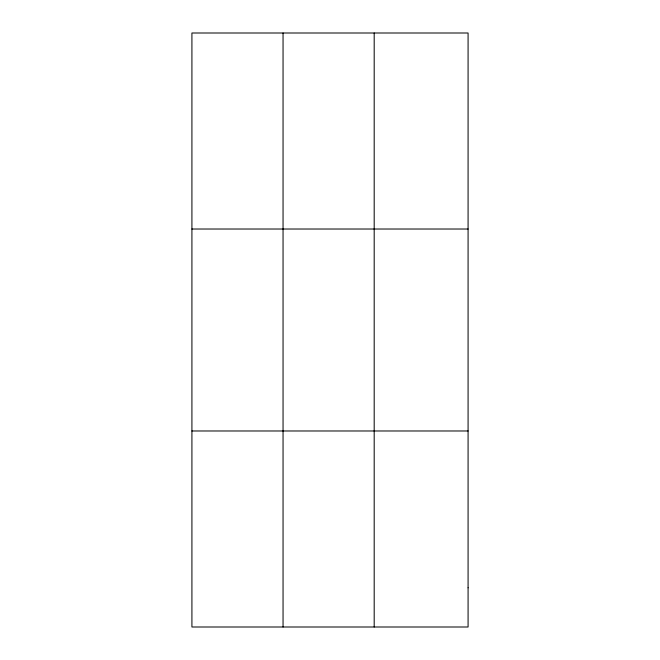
<?xml version="1.0" encoding="UTF-8"?>
<svg xmlns="http://www.w3.org/2000/svg" width="660" height="660" viewBox="0 0 660 660"><rect width="100%" height="100%" fill="white"/><g stroke="black" fill="none" stroke-linecap="round" stroke-linejoin="round"><path stroke-width="0.99" d="M283.049 627L283.049 33M374.187 627L374.187 33M191.92 229.02L468.08 229.02M191.92 430.98L468.08 430.98M468.08 587.796L468.08 627L191.92 627L191.92 33L468.08 33L468.08 587.796"/></g></svg>
